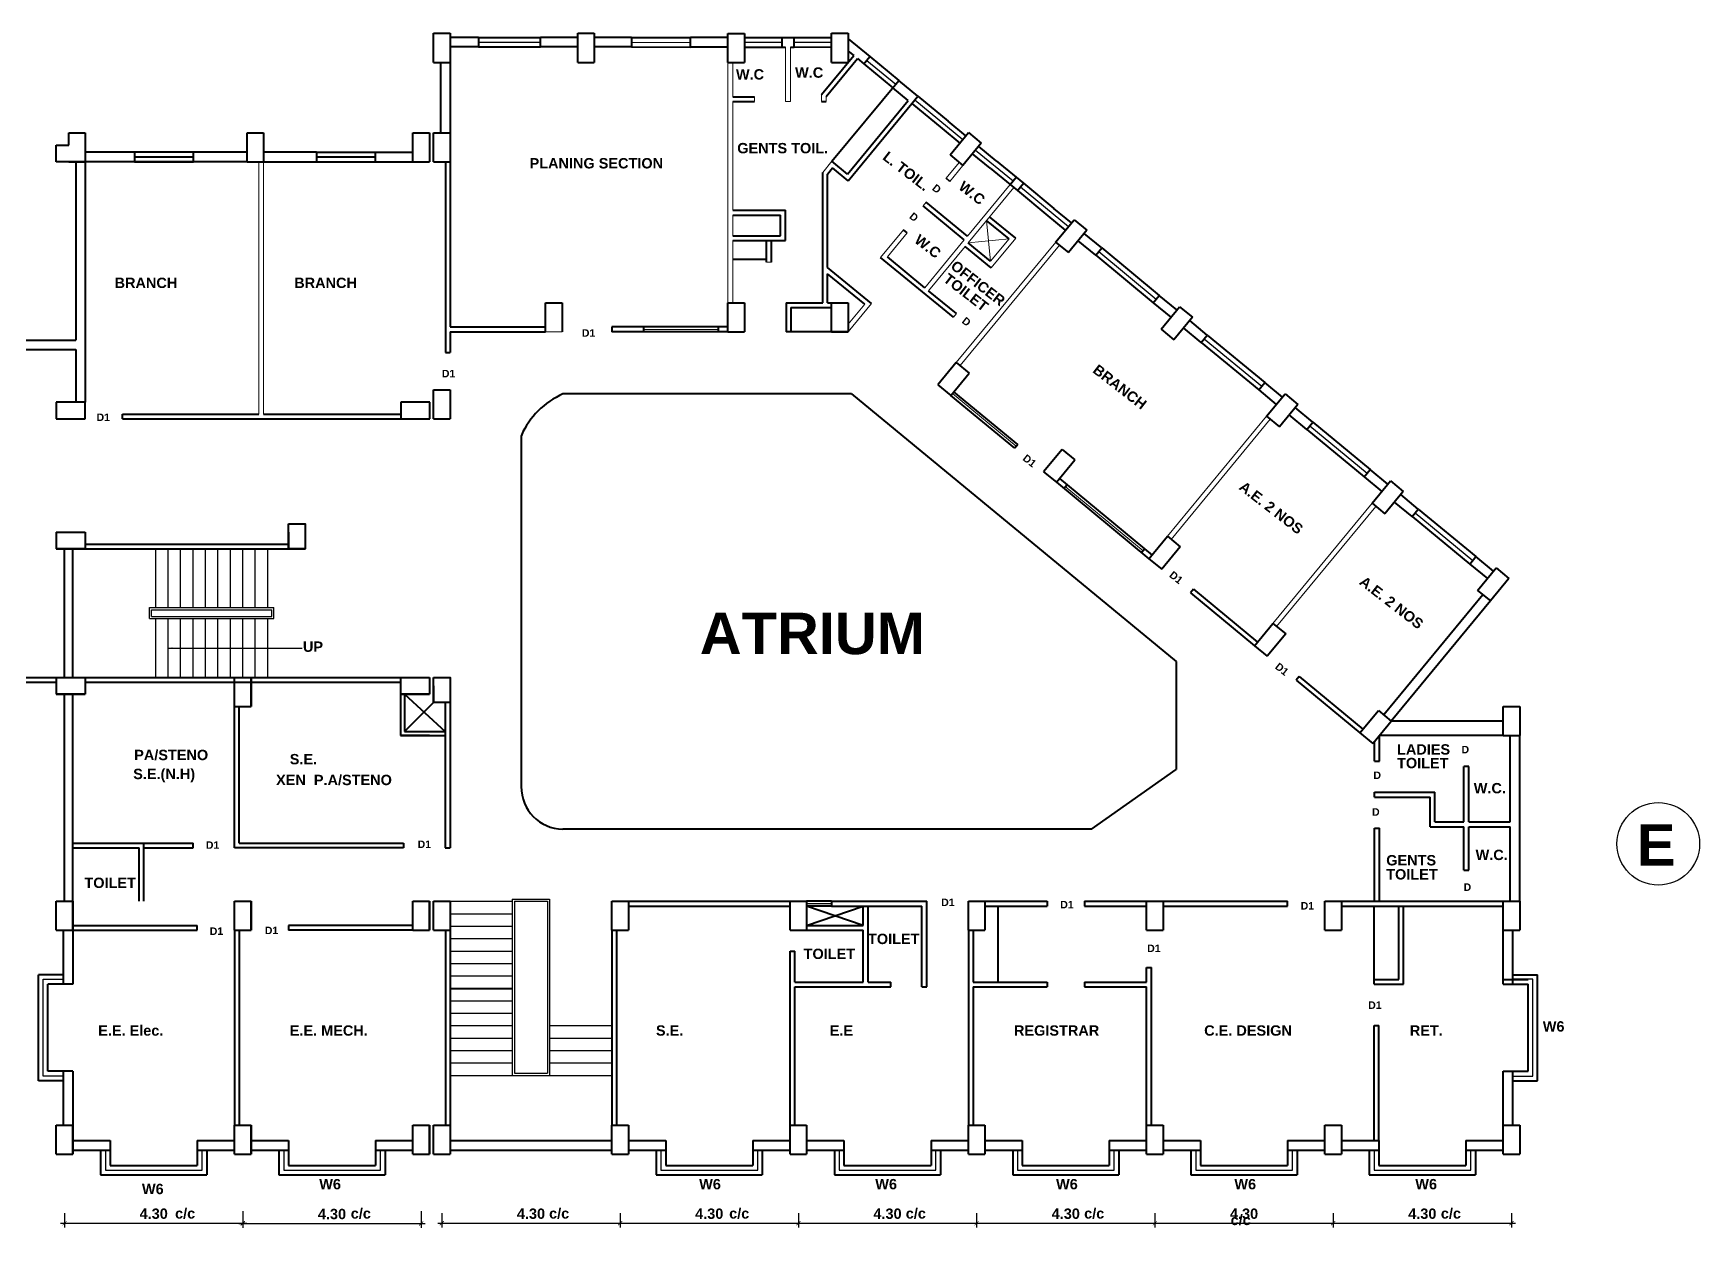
# Model space of a CAD drawing. Header units: inches. Extents: x 1352 to 5457, y 84 to 1168.
# Drawn here: x 2485.74 to 2525.93, y 224.88 to 253.69 of the extents above; entities that cross this region are included whole.
import ezdxf

# ---------------------------------------------------------------- set-up
doc = ezdxf.new("R2010")
doc.units = ezdxf.units.IN
doc.header["$MEASUREMENT"] = 0
doc.header["$PDMODE"] = 35
doc.header["$PDSIZE"] = -0.5
doc.linetypes.add('DASHED2', pattern=[0.375, 0.25, -0.125])
for name, color, linetype, lineweight in [('col', 250, 'Continuous', 40), ('hatch', 250, 'DASHED2', 9), ('text', 250, 'Continuous', 30), ('wall', 7, 'Continuous', 40), ('win', 250, 'Continuous', 30)]:
    doc.layers.add(name, color=color, linetype=linetype, lineweight=lineweight)
doc.styles.get("Standard").update_dxf_attribs({"font": 'arialbd.ttf', "height": 1.5})
doc.dimstyles.get("Standard").update_dxf_attribs({"dimtxt": 0.25, "dimasz": 0.1, "dimexe": 0.1, "dimexo": 0.1, "dimgap": 0.1, "dimtad": 1, "dimzin": 0, "dimdsep": 46, "dimtxsty": 'Standard', "dimblk": 'ARCHTICK', "dimcen": 0.1, "dimdle": 0.1, "dimclrd": 256, "dimadec": 0, "dimazin": 0, "dimtfac": 1, "dimtofl": 0, "dimtmove": 2, "dimatfit": 3, "dimfxl": 1, "dimtolj": 1, "dimtzin": 0, "dimlwd": -1, "dimarcsym": 0})

# ---------------------------------------------------------------- blocks, each defined once
blk = doc.blocks.new('_ArchTick')
at = {"color": 0, "linetype": 'ByBlock', "const_width": 0.15}
blk.add_lwpolyline([(-0.5, -0.5), (0.5, 0.5)], dxfattribs=at)
blk = doc.blocks.new('*D511')
at = {"layer": 'Defpoints', "color": 0, "linetype": 'Continuous', "transparency": 16777216}
for p in [(2486.491, 225.324), (2490.791, 225.324), (2490.791, 224.984)]:
    blk.add_point(p, dxfattribs=at)
at = {"layer": 'text', "color": 0, "linetype": 'Continuous', "lineweight": -2, "transparency": 16777216}
for p, q in [((2486.491, 225.224), (2486.491, 224.884)), ((2490.791, 225.224), (2490.791, 224.884))]:
    blk.add_line(p, q, dxfattribs=at)
at = {"layer": 'text', "linetype": 'Continuous', "transparency": 16777216}
blk.add_line((2486.391, 224.984), (2490.891, 224.984), dxfattribs=at)
at = {"layer": 'text', "linetype": 'Continuous', "transparency": 16777216, "xscale": 0.1, "yscale": 0.1, "zscale": 0.1, "rotation": 180}
blk.add_blockref('_ArchTick', (2486.491, 224.984), dxfattribs=at)
at = {"layer": 'text', "linetype": 'Continuous', "transparency": 16777216, "xscale": 0.1, "yscale": 0.1, "zscale": 0.1}
blk.add_blockref('_ArchTick', (2490.791, 224.984), dxfattribs=at)
at = {"layer": 'text', "color": 0, "linetype": 'Continuous', "transparency": 16777216, "insert": (2488.641, 225.212), "char_height": 0.25, "attachment_point": 5}
blk.add_mtext('\\A1;4.30', dxfattribs=at)
blk = doc.blocks.new('*D512')
at = {"layer": 'Defpoints', "color": 0, "linetype": 'Continuous', "transparency": 16777216}
for p in [(2495.591, 225.324), (2499.891, 225.324), (2499.891, 224.984)]:
    blk.add_point(p, dxfattribs=at)
at = {"layer": 'text', "color": 0, "linetype": 'Continuous', "lineweight": -2, "transparency": 16777216}
for p, q in [((2495.591, 225.224), (2495.591, 224.884)), ((2499.891, 225.224), (2499.891, 224.884))]:
    blk.add_line(p, q, dxfattribs=at)
at = {"layer": 'text', "linetype": 'Continuous', "transparency": 16777216}
blk.add_line((2495.491, 224.984), (2499.991, 224.984), dxfattribs=at)
at = {"layer": 'text', "linetype": 'Continuous', "transparency": 16777216, "xscale": 0.1, "yscale": 0.1, "zscale": 0.1, "rotation": 180}
blk.add_blockref('_ArchTick', (2495.591, 224.984), dxfattribs=at)
at = {"layer": 'text', "linetype": 'Continuous', "transparency": 16777216, "xscale": 0.1, "yscale": 0.1, "zscale": 0.1}
blk.add_blockref('_ArchTick', (2499.891, 224.984), dxfattribs=at)
at = {"layer": 'text', "color": 0, "linetype": 'Continuous', "transparency": 16777216, "insert": (2497.741, 225.212), "char_height": 0.25, "attachment_point": 5}
blk.add_mtext('\\A1;4.30', dxfattribs=at)
blk = doc.blocks.new('*D513')
at = {"layer": 'Defpoints', "color": 0, "linetype": 'Continuous', "transparency": 16777216}
for p in [(2499.891, 225.324), (2504.191, 225.324), (2504.191, 224.984)]:
    blk.add_point(p, dxfattribs=at)
at = {"layer": 'text', "color": 0, "linetype": 'Continuous', "lineweight": -2, "transparency": 16777216}
for p, q in [((2499.891, 225.224), (2499.891, 224.884)), ((2504.191, 225.224), (2504.191, 224.884))]:
    blk.add_line(p, q, dxfattribs=at)
at = {"layer": 'text', "linetype": 'Continuous', "transparency": 16777216}
blk.add_line((2499.791, 224.984), (2504.291, 224.984), dxfattribs=at)
at = {"layer": 'text', "linetype": 'Continuous', "transparency": 16777216, "xscale": 0.1, "yscale": 0.1, "zscale": 0.1, "rotation": 180}
blk.add_blockref('_ArchTick', (2499.891, 224.984), dxfattribs=at)
at = {"layer": 'text', "linetype": 'Continuous', "transparency": 16777216, "xscale": 0.1, "yscale": 0.1, "zscale": 0.1}
blk.add_blockref('_ArchTick', (2504.191, 224.984), dxfattribs=at)
at = {"layer": 'text', "color": 0, "linetype": 'Continuous', "transparency": 16777216, "insert": (2502.041, 225.212), "char_height": 0.25, "attachment_point": 5}
blk.add_mtext('\\A1;4.30', dxfattribs=at)
blk = doc.blocks.new('*D514')
at = {"layer": 'Defpoints', "color": 0, "linetype": 'Continuous', "transparency": 16777216}
for p in [(2504.191, 225.324), (2508.491, 225.324), (2508.491, 224.984)]:
    blk.add_point(p, dxfattribs=at)
at = {"layer": 'text', "color": 0, "linetype": 'Continuous', "lineweight": -2, "transparency": 16777216}
for p, q in [((2504.191, 225.224), (2504.191, 224.884)), ((2508.491, 225.224), (2508.491, 224.884))]:
    blk.add_line(p, q, dxfattribs=at)
at = {"layer": 'text', "linetype": 'Continuous', "transparency": 16777216}
blk.add_line((2504.091, 224.984), (2508.591, 224.984), dxfattribs=at)
at = {"layer": 'text', "linetype": 'Continuous', "transparency": 16777216, "xscale": 0.1, "yscale": 0.1, "zscale": 0.1, "rotation": 180}
blk.add_blockref('_ArchTick', (2504.191, 224.984), dxfattribs=at)
at = {"layer": 'text', "linetype": 'Continuous', "transparency": 16777216, "xscale": 0.1, "yscale": 0.1, "zscale": 0.1}
blk.add_blockref('_ArchTick', (2508.491, 224.984), dxfattribs=at)
at = {"layer": 'text', "color": 0, "linetype": 'Continuous', "transparency": 16777216, "insert": (2506.341, 225.212), "char_height": 0.25, "attachment_point": 5}
blk.add_mtext('\\A1;4.30', dxfattribs=at)
blk = doc.blocks.new('*D515')
at = {"layer": 'Defpoints', "color": 0, "linetype": 'Continuous', "transparency": 16777216}
for p in [(2508.491, 225.324), (2512.791, 225.324), (2512.791, 224.984)]:
    blk.add_point(p, dxfattribs=at)
at = {"layer": 'text', "color": 0, "linetype": 'Continuous', "lineweight": -2, "transparency": 16777216}
for p, q in [((2508.491, 225.224), (2508.491, 224.884)), ((2512.791, 225.224), (2512.791, 224.884))]:
    blk.add_line(p, q, dxfattribs=at)
at = {"layer": 'text', "linetype": 'Continuous', "transparency": 16777216}
blk.add_line((2508.391, 224.984), (2512.891, 224.984), dxfattribs=at)
at = {"layer": 'text', "linetype": 'Continuous', "transparency": 16777216, "xscale": 0.1, "yscale": 0.1, "zscale": 0.1, "rotation": 180}
blk.add_blockref('_ArchTick', (2508.491, 224.984), dxfattribs=at)
at = {"layer": 'text', "linetype": 'Continuous', "transparency": 16777216, "xscale": 0.1, "yscale": 0.1, "zscale": 0.1}
blk.add_blockref('_ArchTick', (2512.791, 224.984), dxfattribs=at)
at = {"layer": 'text', "color": 0, "linetype": 'Continuous', "transparency": 16777216, "insert": (2510.641, 225.212), "char_height": 0.25, "attachment_point": 5}
blk.add_mtext('\\A1;4.30', dxfattribs=at)
blk = doc.blocks.new('*D516')
at = {"layer": 'Defpoints', "color": 0, "linetype": 'Continuous', "transparency": 16777216}
for p in [(2512.791, 225.324), (2517.091, 225.324), (2517.091, 224.984)]:
    blk.add_point(p, dxfattribs=at)
at = {"layer": 'text', "color": 0, "linetype": 'Continuous', "lineweight": -2, "transparency": 16777216}
for p, q in [((2512.791, 225.224), (2512.791, 224.884)), ((2517.091, 225.224), (2517.091, 224.884))]:
    blk.add_line(p, q, dxfattribs=at)
at = {"layer": 'text', "linetype": 'Continuous', "transparency": 16777216}
blk.add_line((2512.691, 224.984), (2517.191, 224.984), dxfattribs=at)
at = {"layer": 'text', "linetype": 'Continuous', "transparency": 16777216, "xscale": 0.1, "yscale": 0.1, "zscale": 0.1, "rotation": 180}
blk.add_blockref('_ArchTick', (2512.791, 224.984), dxfattribs=at)
at = {"layer": 'text', "linetype": 'Continuous', "transparency": 16777216, "xscale": 0.1, "yscale": 0.1, "zscale": 0.1}
blk.add_blockref('_ArchTick', (2517.091, 224.984), dxfattribs=at)
at = {"layer": 'text', "color": 0, "linetype": 'Continuous', "transparency": 16777216, "insert": (2514.941, 225.212), "char_height": 0.25, "attachment_point": 5}
blk.add_mtext('\\A1;4.30', dxfattribs=at)
blk = doc.blocks.new('*D517')
at = {"layer": 'Defpoints', "color": 0, "linetype": 'Continuous', "transparency": 16777216}
for p in [(2517.091, 225.324), (2521.391, 225.324), (2521.391, 224.984)]:
    blk.add_point(p, dxfattribs=at)
at = {"layer": 'text', "color": 0, "linetype": 'Continuous', "lineweight": -2, "transparency": 16777216}
for p, q in [((2517.091, 225.224), (2517.091, 224.884)), ((2521.391, 225.224), (2521.391, 224.884))]:
    blk.add_line(p, q, dxfattribs=at)
at = {"layer": 'text', "linetype": 'Continuous', "transparency": 16777216}
blk.add_line((2516.991, 224.984), (2521.491, 224.984), dxfattribs=at)
at = {"layer": 'text', "linetype": 'Continuous', "transparency": 16777216, "xscale": 0.1, "yscale": 0.1, "zscale": 0.1, "rotation": 180}
blk.add_blockref('_ArchTick', (2517.091, 224.984), dxfattribs=at)
at = {"layer": 'text', "linetype": 'Continuous', "transparency": 16777216, "xscale": 0.1, "yscale": 0.1, "zscale": 0.1}
blk.add_blockref('_ArchTick', (2521.391, 224.984), dxfattribs=at)
at = {"layer": 'text', "color": 0, "linetype": 'Continuous', "transparency": 16777216, "insert": (2519.241, 225.212), "char_height": 0.25, "attachment_point": 5}
blk.add_mtext('\\A1;4.30', dxfattribs=at)
blk = doc.blocks.new('*D518')
at = {"layer": 'Defpoints', "color": 0, "linetype": 'Continuous', "transparency": 16777216}
for p in [(2490.791, 225.372), (2495.091, 225.372), (2495.091, 224.976)]:
    blk.add_point(p, dxfattribs=at)
at = {"layer": 'text', "color": 0, "linetype": 'Continuous', "lineweight": -2, "transparency": 16777216}
for p, q in [((2490.791, 225.272), (2490.791, 224.876)), ((2495.091, 225.272), (2495.091, 224.876))]:
    blk.add_line(p, q, dxfattribs=at)
at = {"layer": 'text', "linetype": 'Continuous', "transparency": 16777216}
blk.add_line((2490.691, 224.976), (2495.191, 224.976), dxfattribs=at)
at = {"layer": 'text', "linetype": 'Continuous', "transparency": 16777216, "xscale": 0.1, "yscale": 0.1, "zscale": 0.1, "rotation": 180}
blk.add_blockref('_ArchTick', (2490.791, 224.976), dxfattribs=at)
at = {"layer": 'text', "linetype": 'Continuous', "transparency": 16777216, "xscale": 0.1, "yscale": 0.1, "zscale": 0.1}
blk.add_blockref('_ArchTick', (2495.091, 224.976), dxfattribs=at)
at = {"layer": 'text', "color": 0, "linetype": 'Continuous', "transparency": 16777216, "insert": (2492.941, 225.204), "char_height": 0.25, "attachment_point": 5}
blk.add_mtext('\\A1;4.30', dxfattribs=at)

msp = doc.modelspace()

# ---------------------------------------------------------------- linework, layer by layer
at = {"layer": 'col'}
for p, q in [((2495.391, 253.691), (2495.791, 253.691)), ((2495.391, 252.991), (2495.391, 253.691)), ((2495.791, 253.691), (2495.791, 252.991)), ((2498.869, 253.691), (2499.269, 253.691)), ((2498.869, 252.991), (2498.869, 253.691)), ((2499.269, 253.691), (2499.269, 252.991)), ((2502.493, 253.689), (2502.893, 253.689)), ((2502.493, 252.989), (2502.493, 253.689)), ((2502.893, 253.689), (2502.893, 252.989)), ((2504.993, 253.691), (2505.393, 253.691)), ((2504.993, 252.991), (2504.993, 253.691)), ((2505.393, 253.691), (2505.393, 252.991)), ((2495.391, 252.991), (2495.791, 252.991)), ((2495.391, 252.991), (2495.791, 252.991)), ((2498.869, 252.991), (2499.269, 252.991)), ((2498.869, 252.991), (2499.269, 252.991)), ((2502.493, 252.989), (2502.893, 252.989)), ((2504.749, 252.211), (2505.527, 253.153)), ((2504.864, 252.17), (2505.615, 253.08)), ((2504.993, 252.991), (2505.393, 252.991)), ((2505.771, 252.951), (2505.918, 253.128)), ((2505.001, 250.604), (2506.612, 252.555)), ((2505.375, 250.295), (2506.84, 252.069)), ((2506.928, 251.996), (2507.075, 252.173)), ((2505.391, 250.133), (2506.928, 251.996)), ((2486.591, 251.291), (2486.991, 251.291)), ((2486.591, 250.991), (2486.591, 251.291)), ((2486.991, 251.291), (2486.991, 250.591)), ((2490.893, 251.291), (2491.293, 251.291)), ((2490.893, 250.591), (2490.893, 251.291)), ((2491.293, 251.291), (2491.293, 250.591)), ((2494.891, 251.291), (2495.291, 251.291)), ((2494.891, 250.591), (2494.891, 251.291)), ((2495.291, 251.291), (2495.291, 250.591)), ((2495.391, 251.291), (2495.791, 251.291)), ((2495.391, 250.591), (2495.391, 251.291)), ((2495.791, 251.291), (2495.791, 246.606)), ((2507.85, 250.756), (2508.295, 251.295)), ((2508.295, 251.295), (2508.604, 251.041)), ((2486.291, 250.591), (2486.291, 250.991)), ((2486.291, 250.991), (2486.591, 250.991)), ((2508.604, 251.041), (2508.158, 250.501)), ((2486.991, 250.591), (2486.291, 250.591)), ((2486.591, 250.591), (2486.991, 250.591)), ((2486.591, 250.591), (2486.991, 250.591)), ((2490.893, 250.591), (2491.293, 250.591)), ((2490.893, 250.591), (2494.891, 250.591)), ((2494.891, 250.591), (2495.291, 250.591)), ((2494.891, 250.591), (2495.291, 250.591)), ((2495.391, 250.591), (2495.791, 250.591)), ((2495.391, 250.591), (2495.791, 250.591)), ((2495.676, 250.591), (2495.676, 245.991)), ((2504.893, 250.292), (2505.017, 250.442)), ((2507.85, 250.756), (2508.158, 250.501)), ((2504.778, 247.191), (2504.778, 250.333)), ((2504.893, 248.04), (2504.893, 250.292)), ((2502.608, 249.421), (2503.878, 249.421)), ((2502.608, 249.306), (2503.763, 249.306)), ((2503.763, 248.806), (2503.763, 249.306)), ((2503.878, 248.691), (2503.878, 249.421)), ((2502.608, 248.806), (2503.763, 248.806)), ((2510.394, 248.655), (2510.84, 249.195)), ((2511.149, 248.94), (2510.703, 248.4)), ((2510.84, 249.195), (2511.149, 248.94)), ((2502.608, 248.691), (2503.878, 248.691)), ((2503.424, 248.17), (2503.424, 248.691)), ((2503.539, 248.17), (2503.539, 248.691)), ((2510.394, 248.655), (2510.703, 248.4)), ((2502.608, 248.241), (2503.424, 248.241)), ((2504.893, 247.191), (2504.893, 247.891)), ((2498.093, 247.191), (2498.493, 247.191)), ((2498.093, 246.491), (2498.093, 247.191)), ((2498.493, 247.191), (2498.493, 246.491)), ((2502.493, 247.191), (2502.893, 247.191)), ((2502.493, 246.491), (2502.493, 247.191)), ((2502.893, 247.191), (2502.893, 246.491)), ((2503.893, 247.191), (2504.778, 247.191)), ((2503.893, 247.191), (2503.893, 246.491)), ((2504.008, 247.076), (2504.993, 247.076)), ((2504.008, 247.076), (2504.008, 246.491)), ((2504.893, 247.191), (2505.393, 247.191)), ((2504.993, 246.491), (2504.993, 247.191)), ((2505.393, 247.191), (2505.393, 246.491)), ((2512.939, 246.554), (2513.385, 247.094)), ((2513.694, 246.839), (2513.248, 246.299)), ((2513.385, 247.094), (2513.694, 246.839)), ((2495.791, 246.606), (2498.093, 246.606)), ((2495.791, 246.491), (2498.093, 246.491)), ((2495.791, 246.491), (2495.791, 245.991)), ((2499.693, 246.606), (2499.693, 246.491)), ((2500.453, 246.606), (2500.453, 246.491)), ((2502.263, 246.491), (2502.263, 246.606)), ((2502.493, 246.491), (2502.893, 246.491)), ((2504.993, 246.491), (2505.393, 246.491)), ((2512.939, 246.554), (2513.248, 246.299)), ((2495.676, 245.991), (2495.791, 245.991)), ((2508.001, 245.749), (2507.557, 245.208)), ((2508.001, 245.749), (2508.31, 245.495)), ((2507.557, 245.208), (2507.866, 244.954)), ((2507.866, 244.954), (2508.31, 245.495)), ((2486.991, 244.791), (2486.291, 244.791)), ((2486.291, 244.791), (2486.291, 244.391)), ((2486.991, 244.391), (2486.991, 244.791)), ((2495.303, 244.791), (2494.603, 244.791)), ((2494.603, 244.791), (2494.603, 244.391)), ((2495.303, 244.391), (2495.303, 244.791)), ((2495.391, 245.091), (2495.791, 245.091)), ((2495.391, 244.391), (2495.391, 245.091)), ((2495.791, 245.091), (2495.791, 244.391)), ((2515.484, 244.453), (2515.93, 244.993)), ((2515.93, 244.993), (2516.239, 244.739)), ((2486.291, 244.391), (2486.991, 244.391)), ((2487.891, 244.391), (2487.891, 244.506)), ((2487.891, 244.506), (2491.178, 244.506)), ((2487.891, 244.391), (2495.303, 244.391)), ((2491.293, 244.506), (2494.603, 244.506)), ((2495.391, 244.391), (2495.791, 244.391)), ((2495.391, 244.391), (2495.791, 244.391)), ((2495.391, 244.391), (2495.791, 244.391)), ((2515.484, 244.453), (2515.793, 244.199)), ((2516.239, 244.739), (2515.793, 244.199)), ((2509.484, 243.773), (2509.411, 243.684)), ((2510.551, 243.654), (2510.106, 243.113)), ((2510.551, 243.654), (2510.86, 243.4)), ((2510.415, 242.859), (2510.86, 243.4)), ((2510.106, 243.113), (2510.415, 242.859)), ((2510.593, 242.713), (2510.666, 242.801)), ((2518.029, 242.353), (2518.475, 242.892)), ((2518.475, 242.892), (2518.783, 242.638)), ((2518.783, 242.638), (2518.338, 242.098)), ((2518.029, 242.353), (2518.338, 242.098)), ((2486.291, 241.655), (2486.291, 241.255)), ((2486.291, 241.655), (2486.991, 241.655)), ((2486.991, 241.655), (2486.991, 241.255)), ((2491.891, 241.655), (2491.891, 241.255)), ((2486.291, 241.255), (2486.991, 241.255)), ((2486.991, 241.255), (2486.291, 241.255)), ((2512.47, 241.163), (2512.543, 241.251)), ((2512.647, 241.016), (2513.093, 241.556)), ((2513.401, 241.302), (2512.956, 240.762)), ((2513.093, 241.556), (2513.401, 241.302)), ((2512.647, 241.016), (2512.956, 240.762)), ((2512.647, 241.016), (2512.956, 240.762)), ((2520.574, 240.252), (2521.02, 240.792)), ((2521.02, 240.792), (2521.328, 240.537)), ((2521.328, 240.537), (2520.883, 239.997)), ((2513.723, 240.277), (2513.65, 240.189)), ((2520.574, 240.252), (2520.883, 239.997)), ((2515.192, 238.916), (2515.638, 239.455)), ((2515.946, 239.201), (2515.501, 238.661)), ((2515.638, 239.455), (2515.946, 239.201)), ((2515.192, 238.916), (2515.501, 238.661)), ((2515.192, 238.916), (2515.501, 238.661)), ((2486.291, 238.15), (2486.291, 237.75)), ((2486.291, 238.15), (2486.991, 238.15)), ((2486.991, 238.15), (2486.991, 237.75)), ((2490.591, 238.15), (2490.991, 238.15)), ((2490.591, 237.45), (2490.591, 238.15)), ((2490.991, 237.45), (2490.991, 238.15)), ((2490.991, 238.15), (2490.991, 237.45)), ((2494.591, 238.15), (2494.591, 237.75)), ((2494.591, 238.15), (2495.291, 238.15)), ((2495.291, 238.15), (2495.291, 237.75)), ((2495.391, 237.95), (2495.391, 237.55)), ((2516.268, 238.177), (2516.195, 238.088)), ((2486.291, 237.75), (2486.991, 237.75)), ((2486.991, 237.75), (2486.291, 237.75)), ((2494.591, 237.75), (2495.291, 237.75)), ((2495.291, 237.75), (2494.591, 237.75)), ((2490.591, 237.45), (2490.991, 237.45)), ((2517.737, 236.815), (2518.183, 237.355)), ((2518.183, 237.355), (2518.491, 237.1)), ((2521.191, 237.45), (2521.591, 237.45)), ((2521.191, 236.75), (2521.191, 237.45)), ((2521.591, 237.45), (2521.591, 236.75)), ((2495.291, 236.75), (2494.591, 236.75)), ((2517.737, 236.815), (2518.046, 236.56)), ((2517.737, 236.815), (2518.046, 236.56)), ((2518.046, 236.56), (2518.491, 237.1)), ((2521.191, 236.75), (2521.591, 236.75)), ((2486.291, 232.75), (2486.691, 232.75)), ((2486.291, 232.05), (2486.291, 232.75)), ((2486.691, 232.05), (2486.691, 232.75)), ((2486.691, 232.75), (2486.691, 232.05)), ((2490.591, 232.75), (2490.991, 232.75)), ((2490.591, 232.05), (2490.591, 232.75)), ((2490.991, 232.05), (2490.991, 232.75)), ((2490.991, 232.75), (2490.991, 232.05)), ((2494.891, 232.75), (2495.291, 232.75)), ((2494.891, 232.05), (2494.891, 232.75)), ((2495.291, 232.05), (2495.291, 232.75)), ((2495.291, 232.75), (2495.291, 232.05)), ((2495.391, 232.75), (2495.791, 232.75)), ((2495.391, 232.05), (2495.391, 232.75)), ((2495.791, 232.75), (2495.791, 232.05)), ((2499.691, 232.75), (2500.091, 232.75)), ((2499.691, 232.05), (2499.691, 232.75)), ((2500.091, 232.75), (2500.091, 232.05)), ((2503.991, 232.75), (2504.391, 232.75)), ((2503.991, 232.05), (2503.991, 232.75)), ((2504.391, 232.75), (2504.391, 232.05)), ((2508.291, 232.75), (2508.691, 232.75)), ((2508.291, 232.05), (2508.291, 232.75)), ((2508.691, 232.75), (2508.691, 232.05)), ((2512.591, 232.75), (2512.991, 232.75)), ((2512.591, 232.05), (2512.591, 232.75)), ((2512.991, 232.75), (2512.991, 232.05)), ((2515.991, 232.635), (2515.991, 232.75)), ((2516.891, 232.75), (2517.291, 232.75)), ((2516.891, 232.05), (2516.891, 232.75)), ((2517.291, 232.75), (2517.291, 232.05)), ((2521.191, 232.75), (2521.591, 232.75)), ((2521.191, 232.05), (2521.191, 232.75)), ((2521.591, 232.75), (2521.591, 232.05)), ((2486.291, 232.05), (2486.691, 232.05)), ((2490.591, 232.05), (2490.991, 232.05)), ((2494.891, 232.05), (2495.291, 232.05)), ((2495.391, 232.05), (2495.791, 232.05)), ((2499.691, 232.05), (2500.091, 232.05)), ((2503.991, 232.05), (2504.391, 232.05)), ((2508.291, 232.05), (2508.691, 232.05)), ((2512.591, 232.05), (2512.991, 232.05)), ((2516.891, 232.05), (2517.291, 232.05)), ((2521.191, 232.05), (2521.591, 232.05)), ((2486.291, 227.35), (2486.691, 227.35)), ((2486.291, 226.65), (2486.291, 227.35)), ((2486.691, 226.65), (2486.691, 227.35)), ((2486.691, 227.35), (2486.691, 226.65)), ((2490.591, 227.35), (2490.991, 227.35)), ((2490.591, 226.65), (2490.591, 227.35)), ((2490.991, 226.65), (2490.991, 227.35)), ((2490.991, 227.35), (2490.991, 226.65)), ((2494.891, 227.35), (2495.291, 227.35)), ((2494.891, 226.65), (2494.891, 227.35)), ((2495.291, 226.65), (2495.291, 227.35)), ((2495.291, 227.35), (2495.291, 226.65)), ((2495.391, 227.35), (2495.791, 227.35)), ((2495.391, 226.65), (2495.391, 227.35)), ((2495.791, 227.35), (2495.791, 226.65)), ((2499.691, 227.35), (2500.091, 227.35)), ((2499.691, 226.65), (2499.691, 227.35)), ((2500.091, 227.35), (2500.091, 226.65)), ((2503.991, 227.35), (2504.391, 227.35)), ((2503.991, 226.65), (2503.991, 227.35)), ((2504.391, 227.35), (2504.391, 226.65)), ((2508.291, 227.35), (2508.691, 227.35)), ((2508.291, 226.65), (2508.291, 227.35)), ((2508.691, 227.35), (2508.691, 226.65)), ((2512.591, 227.35), (2512.991, 227.35)), ((2512.591, 226.65), (2512.591, 227.35)), ((2512.991, 227.35), (2512.991, 226.65)), ((2516.891, 227.35), (2517.291, 227.35)), ((2516.891, 226.65), (2516.891, 227.35)), ((2517.291, 227.35), (2517.291, 226.65)), ((2521.191, 227.35), (2521.591, 227.35)), ((2521.191, 226.65), (2521.191, 227.35)), ((2521.591, 227.35), (2521.591, 226.65)), ((2486.291, 226.65), (2486.691, 226.65)), ((2490.591, 226.65), (2490.991, 226.65)), ((2494.891, 226.65), (2495.291, 226.65)), ((2495.391, 226.65), (2495.791, 226.65)), ((2499.691, 226.65), (2500.091, 226.65)), ((2503.991, 226.65), (2504.391, 226.65)), ((2508.291, 226.65), (2508.691, 226.65)), ((2512.591, 226.65), (2512.991, 226.65)), ((2516.891, 226.65), (2517.291, 226.65)), ((2521.191, 226.65), (2521.591, 226.65))]:
    msp.add_line(p, q, dxfattribs=at)
for points in [[(2491.891, 241.855), (2492.291, 241.855), (2492.291, 241.255), (2491.891, 241.255)], [(2495.391, 238.15), (2495.791, 238.15), (2495.791, 237.55), (2495.391, 237.55)]]:
    msp.add_lwpolyline(points, close=True, dxfattribs=at)
at = {"layer": 'hatch', "linetype": 'ByBlock'}
for p, q in [((2503.884, 253.36), (2503.884, 252.045)), ((2503.999, 253.36), (2503.999, 252.045)), ((2502.493, 252.989), (2502.493, 247.191)), ((2502.608, 252.989), (2502.608, 252.159)), ((2502.608, 252.044), (2502.608, 249.421)), ((2503.134, 252.16), (2503.134, 252.045)), ((2503.884, 252.045), (2503.999, 252.045)), ((2504.749, 252.211), (2504.749, 252.045)), ((2504.864, 252.17), (2504.864, 252.046)), ((2491.178, 250.591), (2491.178, 244.506)), ((2491.293, 250.591), (2491.293, 244.506)), ((2504.778, 250.333), (2505.001, 250.604)), ((2507.754, 250.193), (2508.069, 250.574)), ((2507.843, 250.12), (2508.158, 250.501)), ((2508.27, 248.798), (2509.296, 250.041)), ((2507.204, 249.526), (2507.277, 249.614)), ((2508.285, 248.637), (2509.385, 249.968)), ((2502.608, 249.306), (2502.608, 248.806)), ((2506.176, 248.28), (2506.726, 248.947)), ((2506.338, 248.296), (2506.815, 248.874)), ((2508.826, 248.192), (2508.731, 249.177)), ((2502.608, 248.691), (2502.608, 247.191)), ((2507.242, 247.553), (2508.194, 248.712)), ((2507.331, 247.48), (2508.212, 248.548)), ((2508.001, 245.749), (2510.398, 248.652)), ((2508.09, 245.676), (2510.486, 248.579)), ((2508.285, 248.637), (2509.272, 248.732)), ((2508.826, 248.192), (2509.272, 248.732)), ((2508.842, 248.031), (2509.434, 248.748)), ((2503.424, 248.17), (2503.539, 248.17)), ((2505.393, 246.491), (2505.953, 247.169)), ((2505.393, 246.672), (2505.791, 247.153)), ((2507.929, 246.839), (2508.002, 246.928)), ((2498.093, 246.491), (2498.493, 246.491)), ((2500.453, 246.548), (2502.263, 246.548)), ((2495.791, 244.391), (2495.791, 245.091)), ((2509.447, 243.729), (2507.905, 245.001)), ((2513.093, 241.556), (2515.484, 244.453)), ((2513.182, 241.483), (2515.573, 244.38)), ((2510.629, 242.757), (2512.507, 241.207)), ((2515.638, 239.455), (2518.029, 242.353)), ((2515.727, 239.382), (2518.118, 242.279))]:
    msp.add_line(p, q, dxfattribs=at)
at = {"layer": 'text'}
msp.add_circle((2524.934, 234.137), 0.997, dxfattribs=at)
at = {"layer": 'wall', "linetype": 'Continuous'}
for p, q in [((2496.476, 253.591), (2495.791, 253.591)), ((2496.476, 253.361), (2495.791, 253.361)), ((2496.476, 253.591), (2496.476, 253.361)), ((2496.476, 253.591), (2497.969, 253.591)), ((2496.476, 253.361), (2497.969, 253.361)), ((2497.969, 253.361), (2497.969, 253.591)), ((2498.869, 253.591), (2497.969, 253.591)), ((2498.869, 253.361), (2497.969, 253.361)), ((2500.169, 253.591), (2499.269, 253.591)), ((2500.169, 253.361), (2499.269, 253.361)), ((2500.169, 253.591), (2500.169, 253.361)), ((2500.169, 253.591), (2501.593, 253.591)), ((2500.169, 253.361), (2501.593, 253.36)), ((2501.593, 253.36), (2501.593, 253.59)), ((2502.493, 253.589), (2501.593, 253.59)), ((2502.493, 253.359), (2501.593, 253.36)), ((2502.893, 253.589), (2503.793, 253.59)), ((2502.893, 253.359), (2503.793, 253.36)), ((2503.793, 253.59), (2503.793, 253.36)), ((2503.793, 253.59), (2504.093, 253.59)), ((2503.793, 253.36), (2503.884, 253.36)), ((2503.999, 253.36), (2504.093, 253.36)), ((2504.093, 253.59), (2504.993, 253.591)), ((2504.093, 253.36), (2504.093, 253.59)), ((2504.093, 253.36), (2504.993, 253.361)), ((2505.393, 253.561), (2505.918, 253.128)), ((2505.393, 253.263), (2505.527, 253.153)), ((2495.561, 252.991), (2495.561, 251.291)), ((2495.791, 252.991), (2495.791, 251.291)), ((2505.615, 253.08), (2505.771, 252.951)), ((2505.771, 252.951), (2506.466, 252.378)), ((2505.918, 253.128), (2506.612, 252.555)), ((2507.075, 252.173), (2506.612, 252.555)), ((2502.608, 252.159), (2503.134, 252.16)), ((2502.608, 252.044), (2503.134, 252.045)), ((2504.749, 252.046), (2504.864, 252.046)), ((2506.84, 252.069), (2506.466, 252.378)), ((2507.075, 252.173), (2507.807, 251.568)), ((2506.928, 251.996), (2507.661, 251.391)), ((2507.661, 251.391), (2508.085, 251.041)), ((2508.231, 251.218), (2507.807, 251.568)), ((2490.893, 250.821), (2486.991, 250.821)), ((2488.18, 250.821), (2488.18, 250.609)), ((2488.18, 250.817), (2488.18, 250.587)), ((2489.603, 250.611), (2489.603, 250.821)), ((2489.603, 250.59), (2489.603, 250.821)), ((2492.568, 250.821), (2491.293, 250.821)), ((2492.568, 250.821), (2492.568, 250.609)), ((2492.568, 250.821), (2494.891, 250.821)), ((2492.568, 250.817), (2492.568, 250.587)), ((2493.991, 250.611), (2493.991, 250.821)), ((2493.991, 250.59), (2493.991, 250.821)), ((2508.964, 250.614), (2508.54, 250.964)), ((2486.761, 250.591), (2486.761, 246.291)), ((2490.893, 250.591), (2486.991, 250.591)), ((2486.991, 250.591), (2486.991, 244.791)), ((2488.18, 250.591), (2489.603, 250.59)), ((2492.568, 250.591), (2493.991, 250.59)), ((2505.375, 250.295), (2505.001, 250.604)), ((2505.391, 250.133), (2505.017, 250.442)), ((2508.818, 250.436), (2508.394, 250.786)), ((2508.818, 250.436), (2509.296, 250.041)), ((2508.964, 250.614), (2509.442, 250.219)), ((2507.843, 250.12), (2507.753, 250.194)), ((2509.296, 250.041), (2509.442, 250.219)), ((2509.296, 250.041), (2509.473, 249.895)), ((2509.442, 250.219), (2509.62, 250.072)), ((2509.473, 249.895), (2509.62, 250.072)), ((2509.62, 250.072), (2510.352, 249.468)), ((2508.27, 248.798), (2507.277, 249.614)), ((2509.473, 249.895), (2510.206, 249.29)), ((2508.194, 248.712), (2507.204, 249.526)), ((2509.434, 248.748), (2508.803, 249.266)), ((2510.206, 249.29), (2510.63, 248.94)), ((2510.776, 249.118), (2510.352, 249.468)), ((2506.815, 248.874), (2506.726, 248.947)), ((2509.272, 248.732), (2508.73, 249.178)), ((2511.509, 248.513), (2511.085, 248.863)), ((2508.121, 248.623), (2508.121, 248.623)), ((2508.842, 248.031), (2508.212, 248.548)), ((2508.826, 248.192), (2508.285, 248.637)), ((2511.363, 248.335), (2510.939, 248.686)), ((2511.363, 248.335), (2511.509, 248.513)), ((2511.509, 248.513), (2512.897, 247.367)), ((2505.953, 247.169), (2504.893, 248.04)), ((2507.929, 246.839), (2506.176, 248.28)), ((2507.242, 247.553), (2506.338, 248.296)), ((2511.363, 248.335), (2512.751, 247.19)), ((2505.791, 247.153), (2504.893, 247.891)), ((2508.002, 246.928), (2507.331, 247.48)), ((2512.751, 247.19), (2512.897, 247.367)), ((2513.321, 247.017), (2512.897, 247.367)), ((2512.751, 247.19), (2513.175, 246.839)), ((2502.493, 246.606), (2499.693, 246.606)), ((2502.493, 246.491), (2499.693, 246.491)), ((2505.393, 246.491), (2503.893, 246.491)), ((2513.908, 246.235), (2513.483, 246.585)), ((2514.054, 246.412), (2513.63, 246.762)), ((2513.908, 246.235), (2514.054, 246.412)), ((2514.054, 246.412), (2515.442, 245.266)), ((2486.761, 246.061), (2486.761, 244.791)), ((2513.908, 246.235), (2515.296, 245.089)), ((2515.296, 245.089), (2515.442, 245.266)), ((2515.866, 244.916), (2515.442, 245.266)), ((2505.476, 244.991), (2498.508, 244.991)), ((2505.476, 244.991), (2513.301, 238.532)), ((2509.411, 243.684), (2507.866, 244.954)), ((2509.484, 243.773), (2507.939, 245.043)), ((2515.296, 245.089), (2515.72, 244.739)), ((2516.453, 244.134), (2516.028, 244.484)), ((2516.599, 244.311), (2516.175, 244.661)), ((2497.508, 243.991), (2497.508, 235.491)), ((2516.453, 244.134), (2516.599, 244.311)), ((2516.453, 244.134), (2517.841, 242.988)), ((2516.599, 244.311), (2517.987, 243.165)), ((2510.415, 242.859), (2512.647, 241.016)), ((2510.488, 242.947), (2512.721, 241.105)), ((2517.841, 242.988), (2517.987, 243.165)), ((2517.841, 242.988), (2518.265, 242.638)), ((2518.411, 242.815), (2517.987, 243.165)), ((2518.998, 242.033), (2518.573, 242.383)), ((2519.144, 242.211), (2518.72, 242.561)), ((2518.998, 242.033), (2519.144, 242.211)), ((2518.998, 242.033), (2520.386, 240.887)), ((2519.144, 242.211), (2520.532, 241.065)), ((2486.491, 238.15), (2486.491, 241.255)), ((2486.691, 238.15), (2486.691, 241.255)), ((2486.991, 241.37), (2491.891, 241.37)), ((2486.991, 241.255), (2492.291, 241.255)), ((2520.386, 240.887), (2520.532, 241.065)), ((2520.386, 240.887), (2520.81, 240.537)), ((2520.956, 240.715), (2520.532, 241.065)), ((2513.65, 240.189), (2515.192, 238.916)), ((2513.723, 240.277), (2515.266, 239.004)), ((2520.705, 240.144), (2518.314, 237.246)), ((2520.883, 239.997), (2518.491, 237.1)), ((2513.301, 238.532), (2513.301, 235.932)), ((2482.163, 238.15), (2486.691, 238.15)), ((2482.163, 238.035), (2486.291, 238.035)), ((2486.991, 238.15), (2494.591, 238.15)), ((2486.991, 238.035), (2494.591, 238.035)), ((2516.195, 238.088), (2517.737, 236.815)), ((2516.268, 238.177), (2517.81, 236.904)), ((2486.491, 232.75), (2486.491, 237.75)), ((2486.691, 232.75), (2486.691, 237.75)), ((2494.591, 237.75), (2494.591, 236.75)), ((2494.691, 237.75), (2494.691, 236.85)), ((2494.691, 237.75), (2495.67, 236.85)), ((2495.391, 237.55), (2494.691, 236.85)), ((2495.67, 237.55), (2495.67, 234.04)), ((2495.791, 237.55), (2495.791, 234.04)), ((2490.591, 234.04), (2490.591, 237.45)), ((2490.706, 234.155), (2490.706, 237.45)), ((2494.591, 236.75), (2495.67, 236.75)), ((2494.691, 236.85), (2495.67, 236.85)), ((2521.191, 236.75), (2518.202, 236.75)), ((2518.206, 236.13), (2518.206, 236.755)), ((2521.191, 237.1), (2518.491, 237.1)), ((2521.361, 234.665), (2521.361, 236.75)), ((2521.591, 232.75), (2521.591, 236.75)), ((2518.091, 236.13), (2518.091, 236.615)), ((2518.091, 236.13), (2518.206, 236.13)), ((2520.246, 234.665), (2520.246, 236)), ((2520.361, 236), (2520.246, 236)), ((2520.361, 234.665), (2520.361, 236)), ((2511.258, 234.491), (2513.301, 235.932)), ((2518.091, 235.38), (2519.546, 235.38)), ((2518.091, 235.265), (2518.091, 235.38)), ((2518.091, 235.265), (2519.431, 235.265)), ((2519.431, 234.55), (2519.431, 235.265)), ((2519.546, 234.665), (2519.546, 235.38)), ((2511.258, 234.491), (2498.508, 234.491)), ((2518.091, 234.515), (2518.206, 234.515)), ((2518.091, 232.75), (2518.091, 234.515)), ((2518.206, 232.75), (2518.206, 234.515)), ((2519.431, 234.55), (2520.246, 234.55)), ((2519.546, 234.665), (2520.246, 234.665)), ((2520.246, 233.5), (2520.246, 234.55)), ((2520.361, 234.665), (2521.361, 234.665)), ((2520.361, 234.55), (2521.361, 234.55)), ((2520.361, 233.5), (2520.361, 234.55)), ((2521.361, 232.75), (2521.361, 234.55)), ((2486.691, 234.155), (2488.406, 234.155)), ((2486.691, 234.04), (2488.291, 234.04)), ((2488.291, 232.75), (2488.291, 234.04)), ((2488.406, 232.75), (2488.406, 234.155)), ((2488.406, 234.155), (2489.591, 234.155)), ((2488.406, 234.04), (2489.591, 234.04)), ((2489.591, 234.04), (2489.591, 234.155)), ((2494.67, 234.04), (2490.591, 234.04)), ((2490.706, 234.155), (2494.67, 234.155)), ((2494.67, 234.155), (2494.67, 234.04)), ((2495.67, 234.04), (2495.791, 234.04)), ((2520.246, 233.5), (2520.361, 233.5)), ((2500.091, 232.75), (2503.991, 232.75)), ((2504.991, 232.75), (2504.991, 232.635)), ((2504.991, 232.75), (2507.286, 232.75)), ((2507.286, 230.685), (2507.286, 232.75)), ((2508.691, 232.75), (2510.191, 232.75)), ((2510.191, 232.75), (2510.191, 232.635)), ((2511.091, 232.75), (2512.591, 232.75)), ((2511.091, 232.75), (2511.091, 232.635)), ((2512.991, 232.75), (2515.991, 232.75)), ((2517.291, 232.75), (2521.191, 232.75)), ((2500.091, 232.635), (2503.991, 232.635)), ((2504.391, 232.165), (2505.756, 232.635)), ((2505.756, 232.165), (2504.391, 232.635)), ((2504.991, 232.635), (2507.171, 232.635)), ((2505.756, 232.165), (2505.756, 232.635)), ((2505.871, 230.8), (2505.871, 232.635)), ((2507.171, 230.685), (2507.171, 232.635)), ((2508.691, 232.635), (2510.191, 232.635)), ((2509.006, 232.635), (2509.006, 230.8)), ((2511.091, 232.635), (2512.591, 232.635)), ((2512.991, 232.635), (2515.991, 232.635)), ((2517.291, 232.635), (2521.191, 232.635)), ((2518.076, 230.75), (2518.076, 232.635)), ((2518.676, 230.865), (2518.676, 232.635)), ((2518.791, 230.75), (2518.791, 232.635)), ((2486.461, 232.05), (2486.461, 230.75)), ((2486.691, 232.165), (2489.691, 232.165)), ((2486.691, 232.05), (2486.691, 230.75)), ((2486.691, 232.05), (2489.691, 232.05)), ((2489.691, 232.05), (2489.691, 232.165)), ((2490.591, 232.05), (2490.591, 227.35)), ((2490.706, 232.05), (2490.706, 227.35)), ((2491.891, 232.165), (2491.891, 232.05)), ((2494.891, 232.165), (2491.891, 232.165)), ((2494.891, 232.05), (2491.891, 232.05)), ((2495.676, 232.05), (2495.676, 227.35)), ((2495.791, 232.05), (2495.791, 227.35)), ((2499.691, 232.05), (2499.691, 227.35)), ((2499.806, 232.05), (2499.806, 227.35)), ((2504.391, 232.165), (2505.756, 232.165)), ((2504.391, 232.05), (2505.756, 232.05)), ((2505.756, 230.8), (2505.756, 232.05)), ((2508.291, 232.05), (2508.291, 227.35)), ((2508.406, 232.05), (2508.406, 230.8)), ((2521.191, 230.75), (2521.191, 232.05)), ((2521.421, 230.75), (2521.421, 232.05)), ((2503.991, 227.35), (2503.991, 231.55)), ((2503.991, 231.55), (2504.106, 231.55)), ((2504.106, 230.8), (2504.106, 231.55)), ((2512.591, 231.15), (2512.706, 231.15)), ((2512.591, 230.8), (2512.591, 231.15)), ((2512.706, 227.35), (2512.706, 231.15)), ((2504.106, 230.8), (2505.756, 230.8)), ((2505.871, 230.8), (2506.421, 230.8)), ((2506.421, 230.685), (2506.421, 230.8)), ((2508.406, 230.8), (2510.191, 230.8)), ((2510.191, 230.8), (2510.191, 230.685)), ((2511.091, 230.8), (2512.591, 230.8)), ((2511.091, 230.8), (2511.091, 230.685)), ((2518.076, 230.865), (2518.676, 230.865)), ((2518.076, 230.75), (2518.791, 230.75)), ((2495.791, 230.65), (2497.291, 230.65)), ((2504.106, 227.35), (2504.106, 230.685)), ((2504.106, 230.685), (2506.421, 230.685)), ((2507.171, 230.685), (2507.286, 230.685)), ((2507.171, 230.685), (2507.286, 230.685)), ((2508.406, 230.685), (2510.191, 230.685)), ((2508.406, 230.685), (2508.406, 227.35)), ((2511.091, 230.685), (2512.591, 230.685)), ((2512.591, 227.35), (2512.591, 230.685)), ((2518.076, 229.75), (2518.191, 229.75)), ((2518.076, 226.98), (2518.076, 229.75)), ((2518.191, 226.98), (2518.191, 229.75)), ((2486.461, 228.65), (2486.461, 227.35)), ((2486.691, 228.65), (2486.691, 227.35)), ((2521.191, 227.35), (2521.191, 228.65)), ((2521.421, 227.35), (2521.421, 228.65)), ((2486.691, 226.98), (2487.591, 226.98)), ((2486.691, 226.75), (2487.591, 226.75)), ((2489.691, 226.98), (2490.591, 226.98)), ((2489.691, 226.75), (2490.591, 226.75)), ((2490.991, 226.98), (2491.891, 226.98)), ((2490.991, 226.75), (2491.891, 226.75)), ((2493.991, 226.98), (2494.891, 226.98)), ((2493.991, 226.75), (2494.891, 226.75)), ((2495.791, 226.98), (2499.691, 226.98)), ((2495.791, 226.75), (2499.691, 226.75)), ((2500.091, 226.98), (2500.991, 226.98)), ((2500.091, 226.75), (2500.991, 226.75)), ((2503.091, 226.98), (2503.991, 226.98)), ((2503.091, 226.75), (2503.991, 226.75)), ((2504.391, 226.98), (2505.291, 226.98)), ((2504.391, 226.75), (2505.291, 226.75)), ((2507.391, 226.98), (2508.291, 226.98)), ((2507.391, 226.75), (2508.291, 226.75)), ((2508.691, 226.98), (2509.591, 226.98)), ((2508.691, 226.75), (2509.591, 226.75)), ((2511.691, 226.98), (2512.591, 226.98)), ((2511.691, 226.75), (2512.591, 226.75)), ((2512.991, 226.98), (2513.891, 226.98)), ((2512.991, 226.75), (2513.891, 226.75)), ((2515.991, 226.98), (2516.891, 226.98)), ((2515.991, 226.75), (2516.891, 226.75)), ((2517.291, 226.98), (2518.191, 226.98)), ((2517.291, 226.75), (2518.191, 226.75)), ((2520.291, 226.98), (2521.191, 226.98)), ((2520.291, 226.75), (2521.191, 226.75))]:
    msp.add_line(p, q, dxfattribs=at)
at = {"layer": 'wall'}
for p, q in [((2481.933, 246.291), (2486.761, 246.291)), ((2482.163, 246.061), (2486.761, 246.061)), ((2504.991, 232.75), (2504.391, 232.75)), ((2504.991, 232.635), (2504.391, 232.635)), ((2485.861, 228.42), (2485.861, 230.98)), ((2486.461, 230.98), (2485.861, 230.98)), ((2486.091, 228.65), (2486.091, 230.75)), ((2486.691, 230.75), (2486.091, 230.75)), ((2521.191, 230.865), (2521.791, 230.865)), ((2521.191, 230.75), (2521.791, 230.75)), ((2521.421, 230.98), (2522.021, 230.98)), ((2521.791, 228.65), (2521.791, 230.75)), ((2522.021, 228.42), (2522.021, 230.98)), ((2486.461, 228.42), (2485.861, 228.42)), ((2486.691, 228.65), (2486.091, 228.65)), ((2521.191, 228.65), (2521.791, 228.65)), ((2521.421, 228.42), (2522.021, 228.42)), ((2487.361, 226.75), (2487.361, 226.15)), ((2487.591, 226.98), (2487.591, 226.38)), ((2489.691, 226.98), (2489.691, 226.38)), ((2489.921, 226.75), (2489.921, 226.15)), ((2491.661, 226.75), (2491.661, 226.15)), ((2491.891, 226.98), (2491.891, 226.38)), ((2493.991, 226.98), (2493.991, 226.38)), ((2494.221, 226.75), (2494.221, 226.15)), ((2500.761, 226.75), (2500.761, 226.15)), ((2500.991, 226.98), (2500.991, 226.38)), ((2503.091, 226.98), (2503.091, 226.38)), ((2503.321, 226.75), (2503.321, 226.15)), ((2505.061, 226.75), (2505.061, 226.15)), ((2505.291, 226.98), (2505.291, 226.38)), ((2507.391, 226.98), (2507.391, 226.38)), ((2507.621, 226.75), (2507.621, 226.15)), ((2509.361, 226.75), (2509.361, 226.15)), ((2509.591, 226.98), (2509.591, 226.38)), ((2511.691, 226.98), (2511.691, 226.38)), ((2511.921, 226.75), (2511.921, 226.15)), ((2513.661, 226.75), (2513.661, 226.15)), ((2513.891, 226.98), (2513.891, 226.38)), ((2515.991, 226.98), (2515.991, 226.38)), ((2516.221, 226.75), (2516.221, 226.15)), ((2517.961, 226.75), (2517.961, 226.15)), ((2518.191, 226.98), (2518.191, 226.38)), ((2520.291, 226.98), (2520.291, 226.38)), ((2520.521, 226.75), (2520.521, 226.15)), ((2487.591, 226.38), (2489.691, 226.38)), ((2491.891, 226.38), (2493.991, 226.38)), ((2500.991, 226.38), (2503.091, 226.38)), ((2505.291, 226.38), (2507.391, 226.38)), ((2509.591, 226.38), (2511.691, 226.38)), ((2513.891, 226.38), (2515.991, 226.38)), ((2518.191, 226.38), (2520.291, 226.38)), ((2487.361, 226.15), (2489.921, 226.15)), ((2491.661, 226.15), (2494.221, 226.15)), ((2500.761, 226.15), (2503.321, 226.15)), ((2505.061, 226.15), (2507.621, 226.15)), ((2509.361, 226.15), (2511.921, 226.15)), ((2513.661, 226.15), (2516.221, 226.15)), ((2517.961, 226.15), (2520.521, 226.15))]:
    msp.add_line(p, q, dxfattribs=at)
at = {"layer": 'wall', "linetype": 'Continuous'}
for centre, radius, start, end in [((2499.308, 243.191), 1.969, 113.9562, 156.0438), ((2498.521, 235.504), 1.013, 179.2542, 269.2542)]:
    msp.add_arc(centre, radius, start, end, dxfattribs=at)
at = {"layer": 'win'}
for p, q in [((2496.476, 253.474), (2497.969, 253.475)), ((2500.169, 253.473), (2501.593, 253.475)), ((2502.893, 253.474), (2503.793, 253.475)), ((2504.093, 253.475), (2504.993, 253.476)), ((2505.845, 253.039), (2506.539, 252.466)), ((2507.001, 252.084), (2508.158, 251.13)), ((2508.467, 250.875), (2509.369, 250.13)), ((2488.18, 250.721), (2489.603, 250.723)), ((2488.18, 250.704), (2489.603, 250.705)), ((2492.568, 250.721), (2493.991, 250.723)), ((2492.568, 250.704), (2493.991, 250.705)), ((2509.546, 249.984), (2510.703, 249.029)), ((2511.436, 248.424), (2512.824, 247.278)), ((2513.981, 246.323), (2515.369, 245.177)), ((2516.526, 244.223), (2517.914, 243.077)), ((2519.071, 242.122), (2520.459, 240.976)), ((2488.691, 239.835), (2488.691, 241.255)), ((2488.991, 239.835), (2488.991, 241.255)), ((2489.291, 239.835), (2489.291, 241.255)), ((2489.591, 239.835), (2489.591, 241.255)), ((2489.891, 239.835), (2489.891, 241.255)), ((2490.191, 239.835), (2490.191, 241.255)), ((2490.491, 239.835), (2490.491, 241.255)), ((2490.791, 239.835), (2490.791, 241.255)), ((2491.091, 239.835), (2491.091, 241.255)), ((2491.391, 239.835), (2491.391, 241.255)), ((2488.541, 239.57), (2488.541, 239.835)), ((2488.541, 239.835), (2491.541, 239.835)), ((2488.541, 239.835), (2491.541, 239.835)), ((2488.541, 239.57), (2491.541, 239.57)), ((2488.541, 239.57), (2491.541, 239.57)), ((2488.591, 239.62), (2488.591, 239.785)), ((2488.591, 239.785), (2491.491, 239.785)), ((2488.591, 239.62), (2491.491, 239.62)), ((2488.691, 238.15), (2488.691, 239.57)), ((2488.991, 238.15), (2488.991, 239.57)), ((2489.291, 238.15), (2489.291, 239.57)), ((2489.591, 238.15), (2489.591, 239.57)), ((2489.891, 238.15), (2489.891, 239.57)), ((2490.191, 238.15), (2490.191, 239.57)), ((2490.491, 238.15), (2490.491, 239.57)), ((2490.791, 238.15), (2490.791, 239.57)), ((2491.091, 238.15), (2491.091, 239.57)), ((2491.391, 238.15), (2491.391, 239.57)), ((2491.491, 239.62), (2491.491, 239.785)), ((2491.541, 239.57), (2491.541, 239.835)), ((2495.791, 232.75), (2497.291, 232.75)), ((2497.291, 232.8), (2497.291, 228.55)), ((2497.291, 232.8), (2498.191, 232.8)), ((2497.341, 232.75), (2497.341, 228.6)), ((2497.341, 232.75), (2498.141, 232.75)), ((2498.141, 232.75), (2498.141, 228.6)), ((2498.191, 232.8), (2498.191, 228.55)), ((2495.791, 232.45), (2497.291, 232.45)), ((2504.991, 232.693), (2504.391, 232.693)), ((2495.791, 232.15), (2497.291, 232.15)), ((2495.791, 231.85), (2497.291, 231.85)), ((2495.791, 231.55), (2497.291, 231.55)), ((2495.791, 231.25), (2497.291, 231.25)), ((2485.976, 228.535), (2485.976, 230.869)), ((2485.976, 230.869), (2486.461, 230.869)), ((2495.791, 230.95), (2497.291, 230.95)), ((2521.906, 230.869), (2521.421, 230.869)), ((2521.906, 228.535), (2521.906, 230.869)), ((2495.791, 230.35), (2497.291, 230.35)), ((2495.791, 230.05), (2497.291, 230.05)), ((2495.791, 229.75), (2497.291, 229.75)), ((2498.191, 229.75), (2499.691, 229.75)), ((2495.791, 229.45), (2497.291, 229.45)), ((2495.791, 229.15), (2497.291, 229.15)), ((2498.191, 229.45), (2499.691, 229.45)), ((2498.191, 229.15), (2499.691, 229.15)), ((2495.791, 228.85), (2497.291, 228.85)), ((2498.191, 228.85), (2499.691, 228.85)), ((2486.461, 228.535), (2485.976, 228.535)), ((2495.791, 228.55), (2499.691, 228.55)), ((2497.341, 228.6), (2498.141, 228.6)), ((2498.191, 228.55), (2499.691, 228.55)), ((2521.421, 228.535), (2521.906, 228.535)), ((2487.476, 226.75), (2487.476, 226.265)), ((2489.81, 226.265), (2489.81, 226.75)), ((2491.776, 226.75), (2491.776, 226.265)), ((2494.11, 226.265), (2494.11, 226.75)), ((2500.876, 226.75), (2500.876, 226.265)), ((2503.21, 226.265), (2503.21, 226.75)), ((2505.176, 226.75), (2505.176, 226.265)), ((2507.51, 226.265), (2507.51, 226.75)), ((2509.476, 226.75), (2509.476, 226.265)), ((2511.81, 226.265), (2511.81, 226.75)), ((2513.776, 226.75), (2513.776, 226.265)), ((2516.11, 226.265), (2516.11, 226.75)), ((2518.076, 226.75), (2518.076, 226.265)), ((2520.41, 226.265), (2520.41, 226.75)), ((2487.476, 226.265), (2489.81, 226.265)), ((2491.776, 226.265), (2494.11, 226.265)), ((2500.876, 226.265), (2503.21, 226.265)), ((2505.176, 226.265), (2507.51, 226.265)), ((2509.476, 226.265), (2511.81, 226.265)), ((2513.776, 226.265), (2516.11, 226.265)), ((2518.076, 226.265), (2520.41, 226.265))]:
    msp.add_line(p, q, dxfattribs=at)

# ---------------------------------------------------------------- texts
at = {"layer": 'text'}
for s, height, p in [('W.C', 0.25, (2502.685, 252.576)), ('W.C', 0.25, (2504.112, 252.619)), ('GENTS TOIL.', 0.25, (2502.717, 250.796)), ('PLANING SECTION', 0.25, (2497.707, 250.431)), ('BRANCH', 0.25, (2487.697, 247.546)), ('BRANCH', 0.25, (2492.03, 247.546)), ('ATRIUM', 1, (2501.813, 238.713)), ('UP ', 0.25, (2492.241, 238.769)), ('PA/STENO', 0.25, (2488.17, 236.156)), ('LADIES ', 0.25, (2518.632, 236.29)), ('S.E.(N.H)', 0.25, (2488.146, 235.698)), ('S.E. ', 0.25, (2491.923, 236.055)), ('TOILET ', 0.25, (2518.632, 235.961)), ('XEN  P.A/STENO', 0.25, (2491.592, 235.553)), ('W.C. ', 0.25, (2520.482, 235.355)), ('E', 1, (2524.415, 233.611)), ('W.C. ', 0.25, (2520.527, 233.745)), ('TOILET ', 0.25, (2518.37, 233.276)), ('GENTS ', 0.25, (2518.371, 233.616)), ('TOILET ', 0.25, (2486.97, 233.071)), ('TOILET ', 0.25, (2505.871, 231.718)), ('TOILET ', 0.25, (2504.318, 231.358)), ('E.E. Elec.', 0.25, (2487.302, 229.508)), ('E.E. MECH.', 0.25, (2491.923, 229.508)), ('S.E. ', 0.25, (2500.756, 229.508)), ('E.E ', 0.25, (2504.948, 229.508)), ('REGISTRAR', 0.25, (2509.392, 229.508)), ('C.E. DESIGN', 0.25, (2513.98, 229.508)), ('RET.', 0.25, (2518.94, 229.508)), ('W6', 0.25, (2522.147, 229.607)), ('W6', 0.25, (2488.358, 225.685)), ('W6', 0.25, (2492.634, 225.801)), ('W6', 0.25, (2501.798, 225.801)), ('W6', 0.25, (2506.046, 225.801)), ('W6', 0.25, (2510.407, 225.801)), ('W6', 0.25, (2514.708, 225.801)), ('W6', 0.25, (2519.072, 225.801)), ('c/c', 0.25, (2489.157, 225.096)), ('c/c', 0.25, (2493.395, 225.096)), ('c/c', 0.25, (2498.179, 225.096)), ('c/c', 0.25, (2502.522, 225.096)), ('c/c', 0.25, (2506.782, 225.096)), ('c/c', 0.25, (2511.085, 225.096)), ('c/c', 0.25, (2514.618, 224.939)), ('c/c', 0.25, (2519.689, 225.096))]:
    msp.add_text(s, height=height, dxfattribs=at).set_placement(p)
for s, p in [('L. TOIL.', (2506.204, 250.665)), ('W.C', (2508.033, 249.949)), ('W.C', (2506.968, 248.661)), ('OFFICER', (2507.843, 248.034)), ('TOILET', (2507.666, 247.721)), ('BRANCH', (2511.271, 245.525)), ('A.E. 2 NOS', (2514.799, 242.705)), ('A.E. 2 NOS', (2517.701, 240.417))]:
    msp.add_text(s, height=0.25, rotation=322.2657, dxfattribs=at).set_placement(p)
at = {"layer": 'win'}
for s, p in [('D', (2507.401, 249.927)), ('D', (2506.851, 249.245)), ('D', (2508.118, 246.721)), ('D1', (2509.585, 243.408)), ('D1', (2513.121, 240.592)), ('D1', (2515.673, 238.381))]:
    msp.add_text(s, height=0.18, rotation=321.4668, dxfattribs=at).set_placement(p)
for s, p in [('D1', (2498.97, 246.371)), ('D1', (2495.593, 245.392)), ('D1', (2487.263, 244.337)), ('D', (2520.188, 236.32)), ('D', (2518.063, 235.701)), ('D', (2518.03, 234.815)), ('D1', (2489.9, 234.017)), ('D1', (2495.008, 234.036)), ('D', (2520.238, 233.002)), ('D1', (2507.637, 232.635)), ('D1', (2510.509, 232.58)), ('D1', (2516.309, 232.552)), ('D1', (2489.994, 231.939)), ('D1', (2491.322, 231.958)), ('D1', (2512.606, 231.526)), ('D1', (2517.938, 230.155))]:
    msp.add_text(s, height=0.18, dxfattribs=at).set_placement(p)

# ---------------------------------------------------------------- dimensions: what is measured, and where the dimension line sits
at = {"layer": 'text', "linetype": 'Continuous'}
for base, p1, p2, picture, middle in [((2490.791, 224.984), (2486.491, 225.324), (2490.791, 225.324), '*D511', (2488.641, 225.212)), ((2495.091, 224.976), (2490.791, 225.372), (2495.091, 225.372), '*D518', (2492.941, 225.204)), ((2499.891, 224.984), (2495.591, 225.324), (2499.891, 225.324), '*D512', (2497.741, 225.212)), ((2504.191, 224.984), (2499.891, 225.324), (2504.191, 225.324), '*D513', (2502.041, 225.212)), ((2508.491, 224.984), (2504.191, 225.324), (2508.491, 225.324), '*D514', (2506.341, 225.212)), ((2512.791, 224.984), (2508.491, 225.324), (2512.791, 225.324), '*D515', (2510.641, 225.212)), ((2517.091, 224.984), (2512.791, 225.324), (2517.091, 225.324), '*D516', (2514.941, 225.212)), ((2521.391, 224.984), (2517.091, 225.324), (2521.391, 225.324), '*D517', (2519.241, 225.212))]:
    dim = msp.add_linear_dim(base=base, p1=p1, p2=p2, dimstyle='Standard', dxfattribs=at)
    dim.commit()
    dim.dimension.update_dxf_attribs({"geometry": picture, "text_midpoint": middle})

# ---------------------------------------------------------------- leaders
msp.add_leader([(2488.991, 238.86), (2492.224, 238.86)], dimstyle='Standard', override={"dimgap": 0.1, "dimtad": 0}, dxfattribs=at)

doc.saveas('drawing.dxf')
